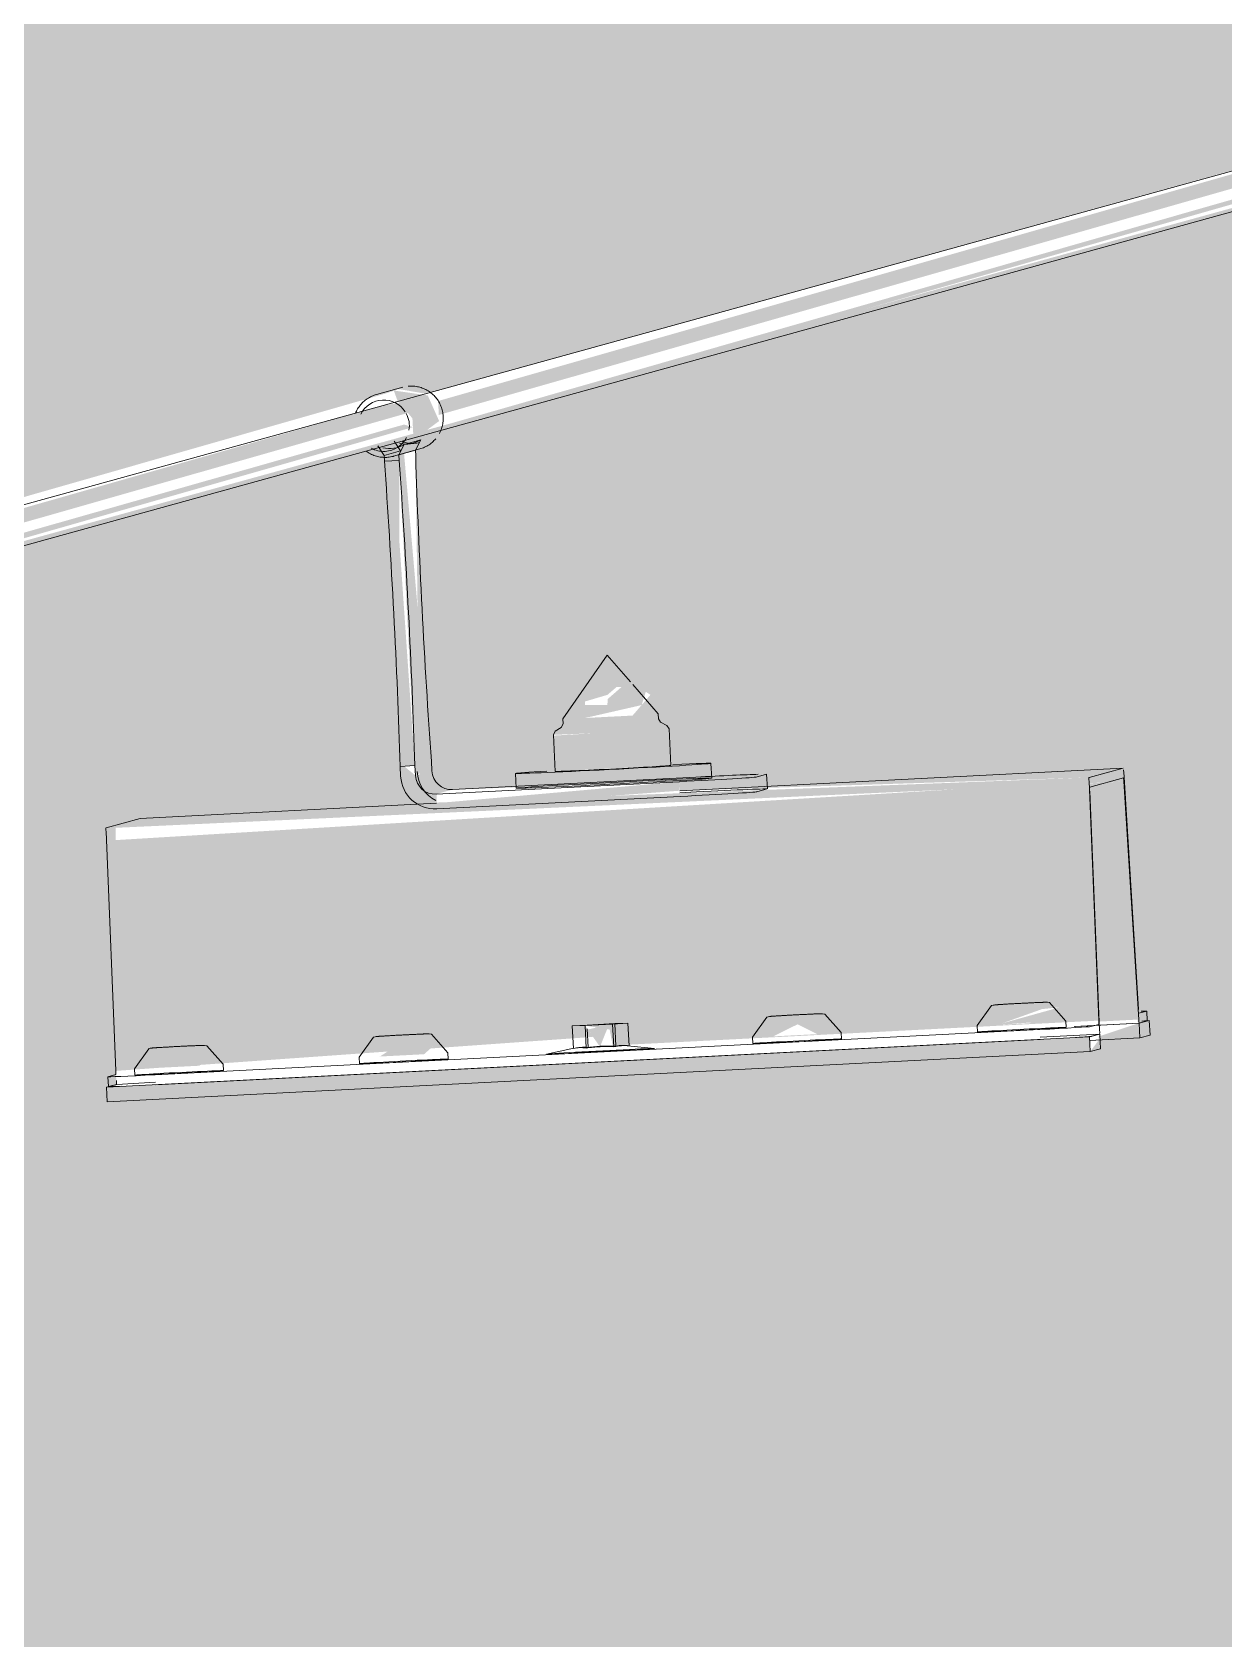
# Model space of a CAD drawing. Header units: millimetres. Extents: x -4612930 to -4329258, y -1064 to 30311.
# Drawn here: x -4405254.3 to -4405012.3, y 10463.1 to 10789.3 of the extents above; entities that cross this region are included whole.
import ezdxf

# ---------------------------------------------------------------- set-up
doc = ezdxf.new("R2010")
doc.units = ezdxf.units.MM
doc.layers.add('A-ROOF-PATT', color=132, linetype='Continuous', lineweight=5)
doc.layers.add('Q-SPCQ', color=91, linetype='Continuous', lineweight=5)

# ---------------------------------------------------------------- blocks, each defined once
blk = doc.blocks.new('Static Line_Sayfa_Metal Deck_Pan Mount - Up to 15 _ pitch - Max 2 Users-1848369-NORTH EAST')
at = {"layer": 'Q-SPCQ'}
h = blk.add_hatch(color=256, dxfattribs=at)
h.paths.add_polyline_path([(4293296.44, 10511.05), (4293532.94, 10578.53), (4293530.8, 10580.38), (4293527.11, 10579.82), (4293296.3, 10513.65), (4293296.4, 10511.83)])
h.paths.add_polyline_path([(4293538.36, 10577.89), (4293774.87, 10645.37), (4293772.73, 10647.21), (4293769.04, 10646.66), (4293538.22, 10580.77), (4293538.31, 10578.85)])
h.paths.add_polyline_path([(4293780.29, 10644.72), (4294016.79, 10712.21), (4294014.66, 10714.05), (4294010.97, 10713.5), (4293780.14, 10647.61), (4293780.25, 10645.59)])
h.paths.add_polyline_path([(4294022.22, 10711.56), (4294258.72, 10779.04), (4294256.58, 10780.89), (4294252.9, 10780.33), (4294022.07, 10714.38), (4294022.18, 10712.33)])
h.paths.add_polyline_path([(4294264.15, 10778.4), (4294500.65, 10845.88), (4294498.26, 10847.85), (4294494.83, 10847.17), (4294264.01, 10781.13), (4294264.11, 10779.07)])
h.paths.add_polyline_path([(4294506.08, 10845.23), (4294742.58, 10912.72), (4294740.23, 10914.67), (4294736.76, 10914.01), (4294505.94, 10847.88), (4294506.05, 10845.81)])
h.paths.add_polyline_path([(4294748, 10912.07), (4294984.51, 10979.55), (4294982.2, 10981.48), (4294978.68, 10980.84), (4294747.86, 10914.96), (4294747.98, 10912.55)])
h.paths.add_polyline_path([(4294989.93, 10978.91), (4295226.42, 11046.66), (4295224.17, 11048.3), (4295220.61, 11047.68), (4294989.78, 10981.79), (4294989.91, 10979.29)])
h.paths.add_polyline_path([(4295231.86, 11045.74), (4295468.35, 11113.4), (4295466.14, 11115.11), (4295462.54, 11114.52), (4295231.71, 11048.63), (4295231.85, 11046.03)])
h.paths.add_polyline_path([(4295473.79, 11112.58), (4295710.29, 11180.15), (4295708.11, 11181.93), (4295704.47, 11181.35), (4295473.64, 11115.47), (4295473.78, 11112.77)])
h.paths.add_polyline_path([(4295715.72, 11179.42), (4295952.21, 11247.06), (4295949.93, 11248.82), (4295946.4, 11248.19), (4295715.57, 11182.3), (4295715.71, 11179.51)])
h = blk.add_hatch(color=256, dxfattribs=at)
h.paths.add_polyline_path([(4293296.6, 10507.85), (4293533.1, 10575.41), (4293531.32, 10575.94), (4293296.53, 10509.17), (4293296.59, 10508.03)])
h.paths.add_polyline_path([(4293538.53, 10574.68), (4293775.03, 10642.25), (4293774.24, 10643.05), (4293538.46, 10576.01), (4293538.53, 10574.7)])
h.paths.add_polyline_path([(4293780.46, 10641.52), (4294016.96, 10709.09), (4294015.16, 10709.61), (4293780.39, 10642.84), (4293780.46, 10641.56)])
h.paths.add_polyline_path([(4294022.39, 10708.36), (4294258.88, 10775.92), (4294258.68, 10776.89), (4294022.34, 10709.18), (4294022.38, 10708.41)])
h.paths.add_polyline_path([(4294264.31, 10775.2), (4294500.81, 10842.76), (4294500.61, 10843.72), (4294264.27, 10776.08), (4294264.31, 10775.26)])
h.paths.add_polyline_path([(4294506.24, 10842.03), (4294742.74, 10909.6), (4294741.95, 10910.4), (4294506.19, 10842.98), (4294506.24, 10842.12)])
h.paths.add_polyline_path([(4294748.17, 10908.87), (4294984.67, 10976.44), (4294983.88, 10977.23), (4294748.12, 10909.88), (4294748.16, 10908.97)])
h.paths.add_polyline_path([(4294990.1, 10975.71), (4295226.6, 11043.27), (4295225.81, 11044.07), (4294990.04, 10976.78), (4294990.09, 10975.82)])
h.paths.add_polyline_path([(4295232.03, 11042.54), (4295468.51, 11110.29), (4295467.73, 11110.91), (4295231.97, 11043.68), (4295232.02, 11042.68)])
h.paths.add_polyline_path([(4295473.95, 11109.38), (4295710.45, 11177.04), (4295708.67, 11177.47), (4295473.89, 11110.58), (4295473.95, 11109.53)])
h.paths.add_polyline_path([(4295715.88, 11176.22), (4295952.38, 11243.78), (4295950.26, 11244.22), (4295715.82, 11177.48), (4295715.87, 11176.39)])
for points in [[(4294017.09, 10706.48), (4294022.28, 10710.32), (4294019.97, 10715.52), (4294013.08, 10716.52), (4294013.82, 10714.48), (4294016.86, 10710.87), (4294017.08, 10706.73)], [(4294017.46, 10638.39), (4294020.78, 10639.89), (4294015.16, 10703.76), (4294014.11, 10703.47), (4294017.45, 10638.64)], [(4294014.37, 10640.23), (4294017.36, 10640.39), (4294013.08, 10702.24), (4294011.18, 10702.15), (4294014.11, 10647.39)], [(4294045.88, 10639.22), (4294069.33, 10640.42), (4294068.95, 10647.83), (4294045.51, 10646.47), (4294045.88, 10639.3)], [(4294021.82, 10631.6), (4294071.15, 10635.29), (4294071.05, 10637.12), (4294021.76, 10632.76)], [(4294156.2, 10588.43), (4294164.31, 10588.85), (4294161.17, 10637.13), (4294154.24, 10636.78), (4294156.19, 10588.63)], [(4294135.71, 10587.76), (4294144.92, 10588.43), (4294148.19, 10591.31), (4294135.88, 10587.87)], [(4294054.94, 10583.32), (4294056.78, 10587.87), (4294052.48, 10586.81), (4294054.91, 10583.35)], [(4294090.07, 10585.42), (4294094.84, 10587.97), (4294092.25, 10586.81)], [(4294156.2, 10584.68), (4294164.51, 10585.11), (4294164.31, 10588.1), (4294156.2, 10585.42)], [(4293954.89, 10572.12), (4294154.45, 10582.33), (4294154.29, 10585.32), (4293954.74, 10575.11)], [(4293964.61, 10579.01), (4293973.59, 10579.47), (4293977.09, 10582.56), (4293968.95, 10581.77)], [(4294010.24, 10581.34), (4294019.22, 10581.8), (4294022.72, 10584.89), (4294014.59, 10584.1)]]:
    blk.add_hatch(color=256, dxfattribs=at).paths.add_polyline_path(points)
h = blk.add_hatch(color=256, dxfattribs=at)
h.paths.add_polyline_path([(4294056.44, 10655.36), (4294053.93, 10658.01), (4294048.53, 10653.89)])
h.paths.add_polyline_path([(4294051.87, 10650.04), (4294063.4, 10652.67), (4294064.23, 10655.36), (4294060.76, 10657.6), (4294056.5, 10653.89), (4294056.44, 10652.69), (4294049.59, 10652.67)])
h = blk.add_hatch(color=256, dxfattribs=at)
h.paths.add_polyline_path([(4293956.64, 10578.42), (4294053.52, 10585.32), (4294051.9, 10587.62), (4294056.9, 10586.81), (4294057.51, 10583.58), (4294156.19, 10588.63), (4294154.22, 10637.21), (4293954.74, 10625.15), (4293956.63, 10578.47)])
h.paths.add_polyline_path([(4293964.61, 10579.01), (4293973.59, 10582.22), (4293976.19, 10581.77), (4293973.59, 10579.47), (4293968.95, 10579.23)])
h.paths.add_polyline_path([(4294010.24, 10581.34), (4294015.16, 10584.16), (4294021.83, 10584.1), (4294019.22, 10581.8), (4294014.59, 10581.56)])
h.paths.add_polyline_path([(4294090.07, 10585.42), (4294095.04, 10587.87), (4294099.05, 10585.88)])
h.paths.add_polyline_path([(4294135.71, 10587.76), (4294144.69, 10590.97), (4294148.19, 10591.31), (4294142.13, 10588.09), (4294137.9, 10587.87)])
for p, q in [((4295948.37, 11248.74), (4293287.07, 10513.51)), ((4293289.2, 10505.8), (4295950.5, 11241.03)), ((4294014.89, 10717.18), (4294009.57, 10715.71)), ((4294016.29, 10717.4), (4294016.03, 10717.39)), ((4294015.19, 10705.59), (4294018.54, 10706.51)), ((4294018.54, 10706.51), (4294017.46, 10704.4)), ((4294009.82, 10705.31), (4294011.12, 10703.32)), ((4294011.12, 10703.32), (4294014.47, 10704.24)), ((4294011.12, 10703.32), (4294011.18, 10702.15)), ((4294013.04, 10703.18), (4294018.35, 10704.65)), ((4294014.47, 10704.24), (4294013.18, 10706.24)), ((4294014.11, 10703.47), (4294015.19, 10705.59)), ((4294014.11, 10703.47), (4294017.46, 10704.4)), ((4294014.17, 10702.3), (4294014.11, 10703.47)), ((4294017.46, 10704.4), (4294017.52, 10703.23)), ((4294011.18, 10702.15), (4294014.17, 10702.3)), ((4294047.38, 10649.89), (4294056.42, 10662.79)), ((4294061.12, 10657.38), (4294056.42, 10662.79)), ((4294066.75, 10650.89), (4294061.6, 10656.82)), ((4294047.05, 10648.13), (4294045.87, 10647.36)), ((4294047.43, 10648.86), (4294047.05, 10648.13)), ((4294047.38, 10649.89), (4294047.43, 10648.86)), ((4294066.8, 10649.86), (4294066.75, 10650.89)), ((4294066.8, 10649.86), (4294067.25, 10649.17)), ((4294068.51, 10648.53), (4294067.25, 10649.17)), ((4294068.96, 10647.83), (4294068.51, 10648.53)), ((4294069.34, 10640.42), (4294068.96, 10647.83)), ((4294045.49, 10646.62), (4294045.87, 10647.36)), ((4294045.49, 10646.62), (4294045.87, 10639.21)), ((4294020.72, 10641.31), (4294020.82, 10639.32)), ((4294017.36, 10640.39), (4294014.37, 10640.23)), ((4294014.37, 10640.23), (4294014.47, 10638.24)), ((4294017.46, 10638.39), (4294017.36, 10640.39)), ((4294025.02, 10635.52), (4294074.41, 10638.05)), ((4294037.76, 10638.8), (4294037.91, 10635.8)), ((4294161.17, 10639.89), (4294071.15, 10635.29)), ((4294077.61, 10637.85), (4294077.46, 10640.84)), ((4294086.65, 10638.06), (4294088.74, 10638.64)), ((4294088.91, 10635.65), (4294088.76, 10638.65)), ((4294161.17, 10639.89), (4294154.22, 10637.97)), ((4294164.27, 10590.86), (4294161.25, 10639.15)), ((4294071.05, 10637.12), (4294021.66, 10634.6)), ((4294074.56, 10635.06), (4294071.17, 10634.88)), ((4294086.8, 10635.07), (4294088.9, 10635.65)), ((4294154.22, 10637.21), (4294156.19, 10588.63)), ((4294154.39, 10635.99), (4294161.21, 10637.88)), ((4294156.36, 10586.65), (4294154.39, 10635.23)), ((4294161.29, 10637.14), (4294164.31, 10588.85)), ((4294021.76, 10632.76), (4293961.61, 10629.68)), ((4294021.82, 10631.6), (4294071.21, 10634.13)), ((4293954.66, 10627.76), (4293961.61, 10629.68)), ((4293956.63, 10578.42), (4293954.66, 10627)), ((4294165.93, 10590.56), (4294164.35, 10590.13)), ((4294166.04, 10588.57), (4294165.94, 10590.57)), ((4293964.61, 10577.62), (4294144.21, 10586.81)), ((4294052.31, 10587.73), (4294049.32, 10587.54)), ((4294049.32, 10587.54), (4294051.9, 10587.62)), ((4294049.56, 10582.99), (4294049.32, 10587.54)), ((4294051.9, 10587.62), (4294057.51, 10587.91)), ((4294051.9, 10587.62), (4294052.14, 10583.06)), ((4294057.92, 10588.02), (4294052.31, 10587.73)), ((4294052.35, 10586.99), (4294052.54, 10583.18)), ((4294057.51, 10587.91), (4294060.62, 10588.11)), ((4294057.51, 10587.91), (4294057.75, 10583.33)), ((4294060.62, 10588.11), (4294057.92, 10588.02)), ((4294057.92, 10588.02), (4294058.15, 10583.44)), ((4294060.62, 10588.11), (4294060.85, 10583.5)), ((4294103.94, 10584.89), (4294103.87, 10586.21)), ((4294131.53, 10587.62), (4294131.6, 10586.3)), ((4294156.39, 10585.9), (4294144.29, 10585.28)), ((4294149.58, 10587.23), (4294149.51, 10588.54)), ((4294164.36, 10588.1), (4294151.2, 10587.43)), ((4294151.4, 10587.45), (4294164.39, 10588.11)), ((4294156.39, 10585.9), (4294154.29, 10585.32)), ((4294156.19, 10587.87), (4294154.61, 10587.44)), ((4294154.71, 10585.44), (4294156.36, 10585.89)), ((4294156.54, 10582.91), (4294156.39, 10585.9)), ((4294166.45, 10588.68), (4294164.36, 10588.1)), ((4294164.36, 10588.1), (4294164.51, 10585.11)), ((4294164.39, 10588.11), (4294166.03, 10588.57)), ((4294166.61, 10585.69), (4294166.45, 10588.68)), ((4293954.74, 10575.11), (4294154.29, 10585.32)), ((4293964.71, 10575.62), (4294144.32, 10584.81)), ((4294049.61, 10583), (4294044.07, 10581.83)), ((4294052.18, 10582.2), (4294057.79, 10582.48)), ((4294058.2, 10582.6), (4294052.59, 10582.31)), ((4294057.79, 10582.48), (4294060.89, 10582.69)), ((4294060.89, 10582.69), (4294058.2, 10582.6)), ((4294066.01, 10582.96), (4294060.55, 10583.54)), ((4294085.9, 10585.28), (4294085.96, 10583.97)), ((4294154.29, 10585.32), (4294154.45, 10582.33)), ((4294154.33, 10584.59), (4294164.51, 10585.11)), ((4294154.45, 10582.33), (4294156.54, 10582.91)), ((4294164.51, 10585.11), (4294166.61, 10585.69)), ((4293954.89, 10572.12), (4294154.45, 10582.33)), ((4293978.48, 10578.48), (4293978.41, 10579.79)), ((4294006.07, 10581.2), (4294006.14, 10579.88)), ((4294024.12, 10580.81), (4294024.05, 10582.12)), ((4294052.59, 10582.31), (4294049.6, 10582.11)), ((4294049.6, 10582.11), (4294052.18, 10582.2)), ((4293955.04, 10577.22), (4293955.15, 10575.23)), ((4293955.05, 10577.23), (4293956.63, 10577.66)), ((4293964.69, 10576.1), (4293956.83, 10575.69)), ((4293960.43, 10578.86), (4293960.5, 10577.55)), ((4293954.74, 10575.11), (4293956.83, 10575.69)), ((4293954.89, 10572.12), (4293954.74, 10575.11)), ((4293956.8, 10575.68), (4293955.15, 10575.23))]:
    blk.add_line(p, q, dxfattribs=at)
at = {"layer": 'Q-SPCQ', "flags": 128}
for points in [[(4294022.33, 10707.79), (4294022.45, 10708.02), (4294022.56, 10708.26), (4294022.66, 10708.5), (4294022.75, 10708.74), (4294022.83, 10708.99), (4294022.91, 10709.24), (4294022.97, 10709.49), (4294023.02, 10709.74), (4294023.06, 10710), (4294023.09, 10710.26), (4294023.11, 10710.52), (4294023.12, 10710.78), (4294023.12, 10711.04), (4294023.11, 10711.3), (4294023.09, 10711.56), (4294023.06, 10711.81), (4294023.02, 10712.07), (4294022.97, 10712.32), (4294022.91, 10712.58), (4294022.84, 10712.83), (4294022.76, 10713.07), (4294022.66, 10713.32), (4294022.56, 10713.55), (4294022.45, 10713.79), (4294022.33, 10714.02), (4294022.21, 10714.25), (4294022.07, 10714.47), (4294021.92, 10714.68), (4294021.77, 10714.89), (4294021.6, 10715.09), (4294021.43, 10715.29), (4294021.25, 10715.48), (4294021.07, 10715.66), (4294020.88, 10715.83), (4294020.68, 10716), (4294020.47, 10716.15), (4294020.26, 10716.3), (4294020.04, 10716.44), (4294019.81, 10716.58), (4294019.58, 10716.7), (4294019.35, 10716.81), (4294019.11, 10716.92), (4294018.87, 10717.01), (4294018.62, 10717.1), (4294018.37, 10717.17), (4294018.12, 10717.24), (4294017.87, 10717.29), (4294017.61, 10717.34), (4294017.35, 10717.37), (4294017.09, 10717.4), (4294016.83, 10717.41), (4294016.57, 10717.41), (4294016.31, 10717.4), (4294016.29, 10717.4)], [(4294009.57, 10715.71), (4294009.32, 10715.63), (4294009.08, 10715.55), (4294008.84, 10715.46), (4294008.6, 10715.35), (4294008.36, 10715.24), (4294008.13, 10715.12), (4294007.91, 10714.98), (4294007.69, 10714.84), (4294007.47, 10714.69), (4294007.27, 10714.54), (4294007.07, 10714.37), (4294006.87, 10714.2), (4294006.69, 10714.02), (4294006.51, 10713.83), (4294006.33, 10713.63), (4294006.17, 10713.43), (4294006.02, 10713.22), (4294005.87, 10713.01), (4294005.73, 10712.79), (4294005.6, 10712.56), (4294005.48, 10712.33), (4294005.37, 10712.1), (4294005.27, 10711.86)], [(4294018.35, 10704.65), (4294018.6, 10704.72), (4294018.85, 10704.81), (4294019.09, 10704.9), (4294019.33, 10705), (4294019.57, 10705.12), (4294019.8, 10705.24), (4294020.02, 10705.37), (4294020.24, 10705.51), (4294020.45, 10705.66), (4294020.66, 10705.82), (4294020.86, 10705.98), (4294021.05, 10706.16), (4294021.24, 10706.34), (4294021.42, 10706.53), (4294021.59, 10706.72)], [(4294007.46, 10704.2), (4294007.67, 10704.05), (4294007.89, 10703.91), (4294008.11, 10703.78), (4294008.34, 10703.66), (4294008.58, 10703.54), (4294008.82, 10703.44), (4294009.06, 10703.34), (4294009.3, 10703.26), (4294009.55, 10703.18), (4294009.8, 10703.12), (4294010.06, 10703.06), (4294010.32, 10703.02), (4294010.57, 10702.98), (4294010.83, 10702.96), (4294011.09, 10702.95), (4294011.35, 10702.94), (4294011.61, 10702.95), (4294011.64, 10702.95)], [(4294011.64, 10702.95), (4294011.9, 10702.97), (4294012.15, 10703), (4294012.41, 10703.04), (4294012.67, 10703.09), (4294012.92, 10703.15), (4294013.04, 10703.18)], [(4294149.51, 10588.54), (4294146.22, 10592.28), (4294145.75, 10592.34), (4294145.58, 10592.35), (4294145.47, 10592.35), (4294145.39, 10592.35), (4294145.31, 10592.35), (4294145.24, 10592.35), (4294145.16, 10592.34), (4294145.08, 10592.34), (4294145, 10592.34), (4294144.91, 10592.34), (4294144.81, 10592.33), (4294144.71, 10592.33), (4294144.6, 10592.33), (4294144.49, 10592.32), (4294144.37, 10592.32), (4294144.24, 10592.31), (4294144.11, 10592.31), (4294143.97, 10592.3), (4294143.83, 10592.3), (4294143.68, 10592.29), (4294143.52, 10592.28), (4294143.36, 10592.28), (4294143.2, 10592.27), (4294143.03, 10592.26), (4294142.86, 10592.25), (4294142.68, 10592.24), (4294142.5, 10592.24), (4294142.32, 10592.23), (4294142.14, 10592.22), (4294141.95, 10592.21), (4294141.76, 10592.2), (4294141.56, 10592.19), (4294141.37, 10592.18), (4294141.17, 10592.17), (4294140.97, 10592.16), (4294140.77, 10592.15), (4294140.57, 10592.14), (4294140.37, 10592.13), (4294140.17, 10592.12), (4294139.97, 10592.11), (4294139.77, 10592.1), (4294139.57, 10592.09), (4294139.37, 10592.08), (4294139.17, 10592.07), (4294138.98, 10592.06), (4294138.79, 10592.05), (4294138.59, 10592.04), (4294138.41, 10592.03), (4294138.22, 10592.02), (4294138.04, 10592.01), (4294137.86, 10592), (4294137.69, 10591.99), (4294137.52, 10591.98), (4294137.35, 10591.97), (4294137.19, 10591.96), (4294137.04, 10591.95), (4294136.88, 10591.94), (4294136.74, 10591.93), (4294136.6, 10591.92), (4294136.46, 10591.91), (4294136.33, 10591.9), (4294136.21, 10591.9), (4294136.09, 10591.89), (4294135.98, 10591.88), (4294135.87, 10591.87), (4294135.78, 10591.87), (4294135.68, 10591.86), (4294135.59, 10591.85), (4294135.51, 10591.85), (4294135.43, 10591.84), (4294135.36, 10591.84), (4294135.28, 10591.83), (4294135.21, 10591.82), (4294135.12, 10591.81), (4294134.99, 10591.79), (4294134.74, 10591.75), (4294134.47, 10591.69)], [(4294085.9, 10585.28), (4294088.78, 10589.34), (4294088.84, 10589.35)], [(4294103.87, 10586.21), (4294100.58, 10589.95), (4294100.12, 10590), (4294099.94, 10590.01), (4294099.83, 10590.01), (4294099.75, 10590.01), (4294099.67, 10590.01), (4294099.6, 10590.01), (4294099.52, 10590.01), (4294099.44, 10590.01), (4294099.36, 10590.01), (4294099.27, 10590), (4294099.17, 10590), (4294099.07, 10590), (4294098.96, 10589.99), (4294098.85, 10589.99), (4294098.73, 10589.98), (4294098.6, 10589.98), (4294098.47, 10589.97), (4294098.33, 10589.97), (4294098.19, 10589.96), (4294098.04, 10589.95), (4294097.88, 10589.95), (4294097.73, 10589.94), (4294097.56, 10589.93), (4294097.39, 10589.93), (4294097.22, 10589.92), (4294097.05, 10589.91), (4294096.87, 10589.9), (4294096.68, 10589.89), (4294096.5, 10589.88), (4294096.31, 10589.88), (4294096.12, 10589.87), (4294095.92, 10589.86), (4294095.73, 10589.85), (4294095.53, 10589.84), (4294095.33, 10589.83), (4294095.13, 10589.82), (4294094.93, 10589.81), (4294094.73, 10589.8), (4294094.53, 10589.79), (4294094.33, 10589.78), (4294094.13, 10589.77), (4294093.93, 10589.75), (4294093.73, 10589.74), (4294093.53, 10589.73), (4294093.34, 10589.72), (4294093.15, 10589.71), (4294092.96, 10589.7), (4294092.77, 10589.69), (4294092.58, 10589.68), (4294092.4, 10589.67), (4294092.22, 10589.66), (4294092.05, 10589.65), (4294091.88, 10589.64), (4294091.71, 10589.63), (4294091.55, 10589.62), (4294091.4, 10589.61), (4294091.25, 10589.6), (4294091.1, 10589.6), (4294090.96, 10589.59), (4294090.82, 10589.58), (4294090.69, 10589.57), (4294090.57, 10589.56), (4294090.45, 10589.55), (4294090.34, 10589.55), (4294090.24, 10589.54), (4294090.14, 10589.53), (4294090.04, 10589.53), (4294089.96, 10589.52), (4294089.87, 10589.51), (4294089.8, 10589.51), (4294089.72, 10589.5), (4294089.65, 10589.49), (4294089.57, 10589.49), (4294089.48, 10589.48), (4294089.35, 10589.46), (4294089.1, 10589.42), (4294088.84, 10589.35)], [(4294131.53, 10587.62), (4294134.42, 10591.67), (4294134.47, 10591.69)], [(4294024.05, 10582.12), (4294020.76, 10585.86), (4294020.29, 10585.92), (4294020.12, 10585.93), (4294020.01, 10585.93), (4294019.93, 10585.93), (4294019.85, 10585.93), (4294019.78, 10585.93), (4294019.7, 10585.93), (4294019.62, 10585.92), (4294019.54, 10585.92), (4294019.44, 10585.92), (4294019.35, 10585.92), (4294019.25, 10585.91), (4294019.14, 10585.91), (4294019.02, 10585.9), (4294018.9, 10585.9), (4294018.78, 10585.9), (4294018.64, 10585.89), (4294018.51, 10585.88), (4294018.36, 10585.88), (4294018.21, 10585.87), (4294018.06, 10585.87), (4294017.9, 10585.86), (4294017.74, 10585.85), (4294017.57, 10585.84), (4294017.4, 10585.84), (4294017.22, 10585.83), (4294017.04, 10585.82), (4294016.86, 10585.81), (4294016.67, 10585.8), (4294016.48, 10585.79), (4294016.29, 10585.78), (4294016.1, 10585.77), (4294015.9, 10585.76), (4294015.71, 10585.75), (4294015.51, 10585.74), (4294015.31, 10585.73), (4294015.11, 10585.72), (4294014.91, 10585.71), (4294014.71, 10585.7), (4294014.5, 10585.69), (4294014.3, 10585.68), (4294014.11, 10585.67), (4294013.91, 10585.66), (4294013.71, 10585.65), (4294013.52, 10585.64), (4294013.32, 10585.63), (4294013.13, 10585.62), (4294012.95, 10585.61), (4294012.76, 10585.6), (4294012.58, 10585.59), (4294012.4, 10585.58), (4294012.23, 10585.57), (4294012.06, 10585.56), (4294011.89, 10585.55), (4294011.73, 10585.54), (4294011.57, 10585.53), (4294011.42, 10585.52), (4294011.28, 10585.51), (4294011.14, 10585.5), (4294011, 10585.5), (4294010.87, 10585.49), (4294010.75, 10585.48), (4294010.63, 10585.47), (4294010.52, 10585.46), (4294010.41, 10585.46), (4294010.31, 10585.45), (4294010.22, 10585.44), (4294010.13, 10585.44), (4294010.05, 10585.43), (4294009.97, 10585.42), (4294009.9, 10585.42), (4294009.82, 10585.41), (4294009.75, 10585.4), (4294009.65, 10585.39), (4294009.53, 10585.38), (4294009.28, 10585.33), (4294009.01, 10585.27)], [(4293960.43, 10578.86), (4293963.32, 10582.92), (4293963.37, 10582.94)], [(4293978.41, 10579.79), (4293975.12, 10583.53), (4293974.65, 10583.59), (4293974.48, 10583.59), (4293974.37, 10583.6), (4293974.29, 10583.6), (4293974.21, 10583.6), (4293974.14, 10583.59), (4293974.06, 10583.59), (4293973.98, 10583.59), (4293973.9, 10583.59), (4293973.81, 10583.59), (4293973.71, 10583.58), (4293973.61, 10583.58), (4293973.5, 10583.57), (4293973.39, 10583.57), (4293973.26, 10583.57), (4293973.14, 10583.56), (4293973.01, 10583.56), (4293972.87, 10583.55), (4293972.72, 10583.54), (4293972.58, 10583.54), (4293972.42, 10583.53), (4293972.26, 10583.52), (4293972.1, 10583.52), (4293971.93, 10583.51), (4293971.76, 10583.5), (4293971.58, 10583.49), (4293971.4, 10583.48), (4293971.22, 10583.48), (4293971.04, 10583.47), (4293970.85, 10583.46), (4293970.65, 10583.45), (4293970.46, 10583.44), (4293970.27, 10583.43), (4293970.07, 10583.42), (4293969.87, 10583.41), (4293969.67, 10583.4), (4293969.47, 10583.39), (4293969.27, 10583.38), (4293969.07, 10583.37), (4293968.87, 10583.36), (4293968.67, 10583.35), (4293968.47, 10583.34), (4293968.27, 10583.33), (4293968.07, 10583.32), (4293967.88, 10583.31), (4293967.68, 10583.3), (4293967.49, 10583.28), (4293967.31, 10583.27), (4293967.12, 10583.26), (4293966.94, 10583.25), (4293966.76, 10583.24), (4293966.59, 10583.23), (4293966.42, 10583.22), (4293966.25, 10583.21), (4293966.09, 10583.2), (4293965.94, 10583.2), (4293965.78, 10583.19), (4293965.64, 10583.18), (4293965.5, 10583.17), (4293965.36, 10583.16), (4293965.23, 10583.15), (4293965.11, 10583.14), (4293964.99, 10583.14), (4293964.88, 10583.13), (4293964.77, 10583.12), (4293964.68, 10583.12), (4293964.58, 10583.11), (4293964.49, 10583.1), (4293964.41, 10583.1), (4293964.33, 10583.09), (4293964.26, 10583.08), (4293964.18, 10583.08), (4293964.11, 10583.07), (4293964.02, 10583.06), (4293963.89, 10583.04), (4293963.64, 10583), (4293963.37, 10582.94)], [(4294006.07, 10581.2), (4294008.96, 10585.26), (4294009.01, 10585.27)]]:
    blk.add_lwpolyline(points, dxfattribs=at)
at = {"layer": 'Q-SPCQ'}
for centre, major_axis, ratio, start_param, end_param in [((4294011.03, 10709.37), (-1.39, 5.03), 0.999054, 6.064948, 7.112145), ((4294011.03, 10709.37), (-1.39, 5.03), 0.999054, 5.01775, 6.064948), ((4294011.03, 10709.37), (-1.39, 5.03), 0.999054, 4.267827, 4.942423), ((4294011.03, 10709.37), (-1.39, 5.03), 0.999054, 2.923355, 3.970553), ((4294015.62, 10710.98), (-1.42, 5.14), 0.999054, 2.606455, 3.451522), ((4294011.03, 10709.37), (-1.39, 5.03), 0.999054, 2.358349, 2.923355), ((4294012.27, 10710.05), (-1.42, 5.14), 0.999054, 2.606455, 3.451522), ((4294016.9, 10710.99), (-1.39, 5.03), 0.999054, 2.469909, 2.923355), ((4294016.9, 10710.99), (-1.39, 5.03), 0.999054, 2.923355, 3.141593), ((4294021.75, 10673), (-3.58, 69.91), 0.042464, 1.121439, 2.039005), ((4294010.14, 10670.46), (-3.58, 69.91), 0.042464, 4.263032, 5.180598), ((4294013.13, 10670.62), (-3.58, 69.91), 0.042464, 4.263032, 5.180598), ((4294021.46, 10638.59), (-1.86, 6.75), 0.999054, 1.352559, 2.923355), ((4294021.46, 10638.59), (-1.07, 3.86), 0.999054, 1.352559, 2.923355), ((4294024.81, 10639.52), (-1.86, 6.75), 0.999054, 1.352559, 2.399756), ((4294024.81, 10639.52), (-1.07, 3.86), 0.999054, 1.352559, 2.923355), ((4294057.61, 10639.82), (19.85, 1.02), 0.009417, 3.099114, 6.240706), ((4294057.61, 10639.82), (19.85, 1.02), 0.009417, 2.313715, 3.099114), ((4294057.76, 10636.82), (19.85, 1.02), 0.009417, 6.240706, 9.382299), ((4294057.61, 10639.82), (11.73, 0.6), 0.009417, 3.099114, 6.240706), ((4294057.61, 10639.82), (19.85, 1.02), 0.009417, 6.240706, 7.195383), ((4294071.68, 10637.3), (14.98, 0.77), 0.009417, 4.66991, 6.240706), ((4294073.78, 10637.88), (14.98, 0.77), 0.009417, 0.48112, 1.528317), ((4294154.27, 10636.97), (-0.051, 0.999), 0.042464, 0.009426, 1.328063), ((4294161.22, 10638.89), (-0.051, 0.999), 0.042464, 4.973974, 5.41352), ((4294057.76, 10636.82), (19.85, 1.02), 0.009417, 3.099114, 6.240706), ((4294071.84, 10634.3), (14.98, 0.77), 0.009417, 4.66991, 6.240706), ((4294073.93, 10634.88), (14.98, 0.77), 0.009417, 6.240706, 7.811503), ((4294154.44, 10634.99), (-0.051, 0.999), 0.042464, 0.009426, 0.229199), ((4294161.26, 10636.88), (-0.051, 0.999), 0.042464, 4.973974, 6.283185), ((4293954.71, 10626.76), (-0.051, 0.999), 0.042464, 0.229199, 1.328063), ((4294164.3, 10591.12), (-0.051, 0.999), 0.042464, 2.931246, 3.141593), ((4294155.95, 10590.05), (9.99, 0.51), 0.009417, 6.240706, 6.764305), ((4294140.59, 10586.77), (8.99, 0.46), 0.009417, 3.099114, 6.240706), ((4294140.59, 10586.77), (8.99, 0.46), 0.009417, 6.240706, 9.382299), ((4294144.63, 10586.92), (9.99, 0.51), 0.009417, 4.66991, 6.240706), ((4294156.14, 10588.87), (-0.051, 0.999), 0.042464, 3.370791, 4.469655), ((4294156.31, 10586.89), (-0.051, 0.999), 0.042464, 3.151019, 4.469655), ((4294164.34, 10589.11), (-0.051, 0.999), 0.042464, 1.832382, 2.931246), ((4294156.06, 10588.05), (9.99, 0.51), 0.009417, 6.240706, 6.764305), ((4294055.04, 10582.39), (10.99, 0.57), 0.009417, 3.099114, 6.240706), ((4294055.04, 10582.39), (10.99, 0.57), 0.009417, 6.240706, 9.382299), ((4294094.95, 10584.43), (8.99, 0.46), 0.009417, 3.099114, 6.240706), ((4294094.95, 10584.43), (8.99, 0.46), 0.009417, 6.240706, 9.382299), ((4294144.74, 10584.93), (9.99, 0.51), 0.009417, 5.455308, 6.240706), ((4294015.13, 10580.35), (8.99, 0.46), 0.009417, 3.099114, 6.240706), ((4294015.13, 10580.35), (8.99, 0.46), 0.009417, 6.240706, 9.382299), ((4293965.03, 10577.74), (9.99, 0.51), 0.009417, 3.099114, 4.66991), ((4293956.58, 10578.66), (-0.051, 0.999), 0.042464, 3.370791, 4.469655), ((4293956.75, 10576.68), (-0.051, 0.999), 0.042464, 3.151019, 4.469655), ((4293969.49, 10578.01), (8.99, 0.46), 0.009417, 3.099114, 6.240706), ((4293969.49, 10578.01), (8.99, 0.46), 0.009417, 6.240706, 9.382299), ((4293965.13, 10575.74), (9.99, 0.51), 0.009417, 3.099114, 3.884512)]:
    blk.add_ellipse(centre, major_axis=major_axis, ratio=ratio, start_param=start_param, end_param=end_param, dxfattribs=at)
for points in [[(4294049.56, 10582.99), (4294050.05, 10583.1), (4294051.04, 10583.24), (4294052.04, 10583.23), (4294052.54, 10583.18)], [(4294052.14, 10583.06), (4294051.7, 10583.13), (4294050.84, 10583.19), (4294049.98, 10583.08), (4294049.56, 10582.99)], [(4294057.75, 10583.33), (4294056.81, 10583.36), (4294054.94, 10583.36), (4294053.07, 10583.19), (4294052.14, 10583.06)], [(4294052.54, 10583.18), (4294053.48, 10583.3), (4294055.34, 10583.47), (4294057.22, 10583.48), (4294058.15, 10583.44)], [(4294060.85, 10583.5), (4294060.33, 10583.55), (4294059.29, 10583.57), (4294058.26, 10583.43), (4294057.75, 10583.33)], [(4294058.15, 10583.44), (4294058.6, 10583.53), (4294059.5, 10583.63), (4294060.4, 10583.57), (4294060.85, 10583.5)]]:
    blk.add_open_spline(points, degree=3, dxfattribs=at)

msp = doc.modelspace()

# ---------------------------------------------------------------- hatches: boundary and pattern name
at = {"layer": 'A-ROOF-PATT'}
h = msp.add_hatch(dxfattribs=at)
h.set_pattern_fill('FP_164', color=256, style=0, pattern_type=2)
h.set_pattern_definition([(3.05, (-8687274.0906, -226018.123), (-59.9198678984, -0.0001809275), [])])
h.paths.add_polyline_path([(-4420938.25, 9462.05), (-4394296, 10866.67), (-4390148.46, 11181.06), (-4386730.62, 11362.94), (-4386730.62, 11371.18), (-4392008.36, 11099.1), (-4393113.72, 11191.54), (-4393570.2, 11217.27), (-4393684.5, 11211.19), (-4393684.5, 11207.58), (-4393786.07, 11202.19), (-4393870.97, 11203.47), (-4393870.97, 11253.77), (-4393952.64, 11239.31), (-4393960.46, 11233.29), (-4393979.62, 11227.35), (-4393998.26, 11226.59), (-4394085.29, 11228.29), (-4394098.16, 11233.94), (-4394108.03, 11241.77), (-4394116.67, 11254.33), (-4394123.04, 11267.69), (-4394283.38, 11239.31), (-4394291.2, 11233.29), (-4394310.36, 11227.35), (-4394329, 11226.59), (-4394416.03, 11228.29), (-4394428.9, 11233.94), (-4394438.77, 11241.77), (-4394446.28, 11251.59), (-4394452.29, 11271.56), (-4394451.86, 11284.9), (-4394451.25, 11289.53), (-4394446.28, 11301.59), (-4394438.36, 11311.94), (-4394428.04, 11319.89), (-4394416.03, 11324.88), (-4394403.14, 11326.59), (-4394351.53, 11328.79), (-4394164.16, 11361.95), (-4394164.16, 11503.7), (-4398948.33, 11502.07), (-4402998.58, 11286.53), (-4402993.82, 11243.19), (-4403004.32, 11242.7), (-4403006.86, 11286.09), (-4405609.42, 11149.87), (-4405639.06, 11148.69), (-4405869.21, 11136.07), (-4420828.6, 9474.23)])
h.paths.add_polyline_path([(-4406258.15, 10300.91), (-4406258.3, 10306.94), (-4406235.16, 10313.3), (-4406213.4, 10316.43), (-4406197.79, 10360.66), (-4406176.89, 10366.43), (-4406032.47, 10373.82), (-4406011.71, 10324.73), (-4405968.9, 10326.92), (-4405968.9, 10323.88), (-4405974.15, 10321.44), (-4405974.04, 10319.42), (-4405991.85, 10316.74), (-4405991.73, 10314.53), (-4406036.64, 10312.24), (-4406038.1, 10318.34), (-4406057.56, 10364.32), (-4406176.6, 10357.15), (-4406192.51, 10311.97), (-4406195.6, 10309.09), (-4406197.79, 10307.98), (-4406213.36, 10305.41), (-4406213.4, 10303.19), (-4406215.65, 10303.08)])
h.paths.add_polyline_path([(-4406141.19, 10369.96), (-4406127.5, 10374.31), (-4406127.92, 10382.53), (-4406107.01, 10383.11), (-4406106.46, 10372.59), (-4406127.92, 10370.78)])
h.paths.add_polyline_path([(-4405964.83, 10371.61), (-4405962.88, 10375.18), (-4405963.07, 10377.44), (-4405963.11, 10427.25), (-4405758.43, 10436.63), (-4405755.41, 10384.58), (-4405763.51, 10384.17), (-4405765.27, 10381.82), (-4405906.26, 10374.6)])
h.paths.add_polyline_path([(-4406144.95, 10392.78), (-4406149.93, 10392.53), (-4406148.34, 10439.9), (-4406143.35, 10440.15), (-4406143.35, 10413.73), (-4406143.95, 10405.88)])
h.paths.add_polyline_path([(-4406144.33, 10372.8), (-4406143.35, 10407.95), (-4406141.21, 10406.06), (-4406140.65, 10373.82), (-4406141.19, 10373.67)])
h.paths.add_polyline_path([(-4406128.33, 10384.68), (-4406123.03, 10390.47), (-4406113.38, 10392.1), (-4406109.09, 10390.85), (-4406109.09, 10386.22), (-4406125.54, 10384.81)])
h.paths.add_polyline_path([(-4405965.05, 10427.25), (-4405957.99, 10429.18), (-4405897.9, 10434.13), (-4405894.7, 10435.01), (-4405848.66, 10436.61), (-4405848.51, 10434.78), (-4405958.11, 10427.61)])
h.paths.add_polyline_path([(-4405902.25, 10437.88), (-4405903.65, 10439.81), (-4405905.35, 10439.72), (-4405905.55, 10501.79), (-4405903.62, 10503.51), (-4405902.25, 10503.89), (-4405901.33, 10438.13)])
h.paths.add_polyline_path([(-4405523.58, 10504.3), (-4405656.03, 10499.09), (-4405655.97, 10500.97), (-4405652.77, 10501.85), (-4405606.74, 10503.45), (-4405606.58, 10501.61), (-4405523.57, 10504.3)])
h.paths.add_polyline_path([(-4405722.9, 10438.44), (-4405720.96, 10442.02), (-4405721.14, 10444.28), (-4405721.19, 10494.09), (-4405516.5, 10503.46), (-4405513.48, 10451.42), (-4405521.58, 10451.01), (-4405523.34, 10448.65), (-4405664.33, 10441.44)])
h.paths.add_polyline_path([(-4405873.83, 10438.71), (-4405874.21, 10446.12), (-4405850.75, 10447.04), (-4405850.38, 10439.91), (-4405871.13, 10438.78)])
h.paths.add_polyline_path([(-4405871.18, 10453.38), (-4405865.41, 10457.09), (-4405863.28, 10454.85), (-4405871.13, 10453.39)])
h.paths.add_polyline_path([(-4405867.84, 10449.53), (-4405867.84, 10452.87), (-4405863.25, 10454.24), (-4405862.98, 10455), (-4405858.95, 10457.09), (-4405854.53, 10454.24), (-4405858.17, 10450.03), (-4405863.28, 10449.76)])
h.paths.add_polyline_path([(-4405660.32, 10504.71), (-4405660.98, 10506.68), (-4405663.5, 10508.82), (-4405663.62, 10568.63), (-4405662.62, 10570.09), (-4405660.32, 10570.72), (-4405659.4, 10504.97)])
h.paths.add_polyline_path([(-4405281.65, 10571.13), (-4405285.87, 10570.92), (-4405414.1, 10565.92), (-4405414.04, 10567.8), (-4405408.92, 10568.78), (-4405364.81, 10570.29), (-4405364.65, 10568.45), (-4405281.64, 10571.13)])
h.paths.add_polyline_path([(-4405480.97, 10505.28), (-4405479.03, 10508.86), (-4405479.22, 10511.11), (-4405479.26, 10560.93), (-4405274.57, 10570.3), (-4405271.55, 10518.26), (-4405469.87, 10505.85)])
h.paths.add_polyline_path([(-4405631.9, 10505.54), (-4405632.29, 10512.95), (-4405608.72, 10511.83), (-4405608.46, 10506.74), (-4405629.2, 10505.61)])
h.paths.add_polyline_path([(-4405906.63, 10505.74), (-4405909.6, 10506.97), (-4405913.15, 10507.64), (-4405913.33, 10511.23), (-4405907.03, 10514.54), (-4405906, 10516.18), (-4405900.56, 10515.42), (-4405897.64, 10516.05), (-4405666.61, 10582.16), (-4405663.68, 10583.13), (-4405658.63, 10582.26), (-4405655.72, 10582.89), (-4405424.68, 10648.99), (-4405421.75, 10649.96), (-4405416.7, 10649.1), (-4405413.79, 10649.73), (-4405182.76, 10715.83), (-4405179.82, 10716.8), (-4405174.77, 10715.93), (-4405171.86, 10716.56), (-4404938.12, 10781.28), (-4404941.03, 10782.77), (-4404932.84, 10782.77), (-4404929.6, 10783.49), (-4404696.19, 10848.12), (-4404699.1, 10849.61), (-4404690.92, 10849.61), (-4404687.67, 10850.33), (-4404454.26, 10914.96), (-4404457.18, 10916.44), (-4404448.99, 10916.44), (-4404445.74, 10917.17), (-4404212.34, 10981.79), (-4404215.25, 10983.28), (-4404207.06, 10983.28), (-4404203.81, 10984), (-4403973.11, 11050.01), (-4403970.18, 11050.99), (-4403965.13, 11050.12), (-4403962.22, 11050.75), (-4403731.19, 11116.85), (-4403728.25, 11117.82), (-4403723.2, 11116.96), (-4403720.29, 11117.58), (-4403489.26, 11183.69), (-4403486.33, 11184.66), (-4403481.28, 11183.79), (-4403478.36, 11184.42), (-4403244.71, 11249.18), (-4403244.71, 11251.41), (-4403239.35, 11250.63), (-4403236.33, 11247.06), (-4403236.1, 11242.65), (-4405902.72, 10507.7), (-4405904.96, 10510.45), (-4405906.59, 10505.85)])
h.paths.add_polyline_path([(-4405279.66, 10511.8), (-4405279.66, 10511.8), (-4405279.66, 10517.84)])
h.paths.add_polyline_path([(-4405629.25, 10520.22), (-4405623.48, 10523.93), (-4405621.35, 10521.69), (-4405624.67, 10521.07)])
h.paths.add_polyline_path([(-4405625.92, 10516.37), (-4405625.92, 10519.71), (-4405621.33, 10521.07), (-4405621.05, 10521.84), (-4405617.02, 10523.93), (-4405612.6, 10521.07), (-4405616.24, 10516.86), (-4405621.35, 10516.6)])
h.paths.add_polyline_path([(-4405418.4, 10571.55), (-4405419.79, 10573.48), (-4405421.49, 10573.4), (-4405421.52, 10632.88), (-4405420.69, 10636.93), (-4405418.4, 10637.56), (-4405417.47, 10571.81)])
h.paths.add_polyline_path([(-4405039.73, 10637.97), (-4405172.18, 10632.88), (-4405172.12, 10634.64), (-4405168.92, 10635.52), (-4405122.88, 10637.12), (-4405122.73, 10635.29), (-4405039.72, 10637.97)])
h.paths.add_polyline_path([(-4405239.04, 10572.12), (-4405237.1, 10575.69), (-4405237.29, 10577.95), (-4405237.33, 10627.76), (-4405032.64, 10637.14), (-4405029.62, 10585.1), (-4405037.73, 10584.68), (-4405039.48, 10582.33), (-4405180.47, 10575.11)])
h.paths.add_polyline_path([(-4405389.98, 10572.38), (-4405390.36, 10579.79), (-4405366.9, 10580.72), (-4405366.53, 10573.58), (-4405387.27, 10572.45)])
h.paths.add_polyline_path([(-4405387.33, 10587.06), (-4405381.55, 10590.77), (-4405379.42, 10588.53), (-4405382.74, 10587.91)])
h.paths.add_polyline_path([(-4405383.99, 10583.2), (-4405383.99, 10586.55), (-4405379.4, 10587.91), (-4405379.13, 10588.68), (-4405375.1, 10590.77), (-4405370.67, 10587.91), (-4405374.31, 10583.7), (-4405379.42, 10583.44)])
h.paths.add_polyline_path([(-4405176.47, 10638.39), (-4405178.78, 10640.27), (-4405179.56, 10640.23), (-4405179.76, 10702.3), (-4405178.76, 10703.77), (-4405176.46, 10704.25), (-4405175.55, 10638.64)])
h.paths.add_polyline_path([(-4404797.79, 10704.8), (-4404802.01, 10704.59), (-4404930.25, 10699.6), (-4404930.19, 10701.48), (-4404926.99, 10702.36), (-4404880.95, 10703.96), (-4404880.8, 10702.13), (-4404797.78, 10704.81)])
h.paths.add_polyline_path([(-4404997.11, 10638.96), (-4404995.17, 10642.53), (-4404995.36, 10644.79), (-4404995.4, 10694.6), (-4404790.71, 10703.97), (-4404787.69, 10651.93), (-4404948.63, 10641.44)])
h.paths.add_polyline_path([(-4405148.05, 10639.22), (-4405148.43, 10646.63), (-4405124.97, 10647.55), (-4405124.6, 10640.42), (-4405145.34, 10639.29)])
h.paths.add_polyline_path([(-4404795.8, 10645.48), (-4404795.8, 10645.48), (-4404795.8, 10651.52)])
h.paths.add_polyline_path([(-4405145.4, 10653.89), (-4405138.39, 10656.31), (-4405137.49, 10655.36), (-4405140.81, 10654.75)])
h.paths.add_polyline_path([(-4405142.06, 10650.04), (-4405142.06, 10653.39), (-4405137.47, 10654.75), (-4405135.66, 10656.31), (-4405131.17, 10656.31), (-4405128.75, 10654.75), (-4405132.38, 10650.54), (-4405137.49, 10650.28)])
h.paths.add_polyline_path([(-4404934.54, 10705.23), (-4404935.93, 10707.16), (-4404937.64, 10707.07), (-4404937.83, 10769.14), (-4404936.83, 10770.6), (-4404934.54, 10771.23), (-4404933.62, 10705.48)])
h.paths.add_polyline_path([(-4404555.86, 10771.64), (-4404560.09, 10771.43), (-4404688.32, 10766.43), (-4404688.26, 10768.31), (-4404685.06, 10769.2), (-4404639.02, 10770.8), (-4404638.87, 10768.96), (-4404555.86, 10771.64)])
h.paths.add_polyline_path([(-4404755.19, 10705.79), (-4404753.24, 10709.37), (-4404753.43, 10711.62), (-4404753.47, 10761.44), (-4404548.79, 10770.81), (-4404545.77, 10718.77), (-4404718.49, 10707.67)])
h.paths.add_polyline_path([(-4404906.12, 10706.06), (-4404906.5, 10713.46), (-4404883.02, 10713.93), (-4404882.67, 10707.25), (-4404903.42, 10706.13)])
h.paths.add_polyline_path([(-4404553.87, 10712.32), (-4404553.88, 10712.32), (-4404553.88, 10718.35)])
h.paths.add_polyline_path([(-4404903.47, 10720.73), (-4404896.47, 10723.15), (-4404895.7, 10722.18), (-4404903.42, 10720.74)])
h.paths.add_polyline_path([(-4404900.13, 10716.88), (-4404900.13, 10720.22), (-4404895.54, 10721.58), (-4404893.73, 10723.15), (-4404889.24, 10723.15), (-4404886.82, 10721.58), (-4404890.45, 10717.37), (-4404895.56, 10717.11)])
h.paths.add_polyline_path([(-4404692.61, 10772.06), (-4404693.26, 10774.03), (-4404695.77, 10775.53), (-4404695.35, 10827.72), (-4404694.9, 10837.44), (-4404692.61, 10837.93), (-4404691.69, 10772.32)])
h.paths.add_polyline_path([(-4404313.94, 10838.48), (-4404446.39, 10833.27), (-4404446.33, 10835.15), (-4404443.13, 10836.04), (-4404397.1, 10837.64), (-4404396.94, 10835.8), (-4404313.94, 10838.48)])
h.paths.add_polyline_path([(-4404513.26, 10772.63), (-4404511.32, 10776.2), (-4404511.5, 10778.46), (-4404511.55, 10828.27), (-4404306.86, 10837.65), (-4404303.84, 10785.61), (-4404488.34, 10773.9)])
h.paths.add_polyline_path([(-4404664.19, 10772.89), (-4404664.57, 10780.3), (-4404641.09, 10780.76), (-4404640.74, 10774.09), (-4404661.49, 10772.96)])
h.paths.add_polyline_path([(-4404311.94, 10779.15), (-4404311.95, 10779.15), (-4404311.95, 10785.19)])
h.paths.add_polyline_path([(-4404661.54, 10787.57), (-4404654.54, 10789.99), (-4404653.77, 10789.01), (-4404661.49, 10787.58)])
h.paths.add_polyline_path([(-4404658.2, 10783.72), (-4404658.2, 10787.06), (-4404653.61, 10788.42), (-4404651.8, 10789.99), (-4404647.31, 10789.99), (-4404644.89, 10788.42), (-4404648.52, 10784.21), (-4404653.64, 10783.95)])
h.paths.add_polyline_path([(-4404450.68, 10838.9), (-4404452.08, 10840.83), (-4404453.78, 10840.74), (-4404453.98, 10902.81), (-4404452.97, 10904.28), (-4404450.68, 10904.91), (-4404449.76, 10839.15)])
h.paths.add_polyline_path([(-4404271.33, 10839.47), (-4404269.39, 10843.04), (-4404269.57, 10845.3), (-4404269.62, 10895.11), (-4404064.93, 10904.48), (-4404061.91, 10852.44), (-4404258.2, 10840.14)])
h.paths.add_polyline_path([(-4404422.26, 10839.73), (-4404422.65, 10847.14), (-4404399.18, 10848.06), (-4404398.82, 10840.93), (-4404419.56, 10839.8)])
h.paths.add_polyline_path([(-4404070.01, 10845.99), (-4404070.02, 10845.99), (-4404070.02, 10852.03)])
h.paths.add_polyline_path([(-4404419.61, 10854.41), (-4404412.61, 10856.82), (-4404411.71, 10855.87), (-4404415.03, 10855.26)])
h.paths.add_polyline_path([(-4404416.28, 10850.55), (-4404416.28, 10853.9), (-4404411.68, 10855.26), (-4404409.88, 10856.82), (-4404405.38, 10856.82), (-4404402.96, 10855.26), (-4404406.6, 10851.05), (-4404411.71, 10850.79)])
h.paths.add_polyline_path([(-4404271.56, 10895.11), (-4404258.2, 10897.36), (-4404204.4, 10901.99), (-4404201.2, 10902.87), (-4404155.17, 10904.47), (-4404155.01, 10902.64), (-4404264.61, 10895.47)])
h.paths.add_polyline_path([(-4404208.75, 10905.74), (-4404209.41, 10907.71), (-4404211.85, 10907.58), (-4404211.48, 10961.19), (-4404210.03, 10971.39), (-4404208.74, 10971.39), (-4404207.83, 10905.99)])
h.paths.add_polyline_path([(-4403830.08, 10972.15), (-4403834.3, 10971.94), (-4403962.53, 10966.94), (-4403962.48, 10968.83), (-4403959.28, 10969.71), (-4403913.24, 10971.31), (-4403913.08, 10969.47), (-4403830.07, 10972.15)])
h.paths.add_polyline_path([(-4404029.4, 10906.3), (-4404027.46, 10909.88), (-4404027.65, 10912.13), (-4404027.69, 10961.95), (-4403823, 10971.32), (-4403819.98, 10919.28), (-4404028.05, 10906.37)])
h.paths.add_polyline_path([(-4404180.34, 10906.57), (-4404180.72, 10913.97), (-4404157.23, 10914.44), (-4404156.89, 10907.77), (-4404177.63, 10906.64)])
h.paths.add_polyline_path([(-4403828.09, 10912.61), (-4403828.09, 10912.61), (-4403828.09, 10918.18)])
h.paths.add_polyline_path([(-4404177.68, 10921.24), (-4404170.68, 10923.66), (-4404169.78, 10922.71), (-4404173.1, 10922.09)])
h.paths.add_polyline_path([(-4404174.35, 10917.39), (-4404174.35, 10920.73), (-4404169.76, 10922.09), (-4404167.95, 10923.66), (-4404163.46, 10923.66), (-4404161.03, 10922.09), (-4404164.67, 10917.88), (-4404169.68, 10917.63)])
h.paths.add_polyline_path([(-4403966.83, 10972.57), (-4403968.22, 10974.5), (-4403969.92, 10974.42), (-4403970.12, 11036.49), (-4403969.12, 11037.95), (-4403966.83, 11038.58), (-4403965.91, 10972.83)])
h.paths.add_polyline_path([(-4403588.15, 11038.99), (-4403592.37, 11038.78), (-4403720.61, 11033.78), (-4403720.55, 11035.66), (-4403717.35, 11036.55), (-4403671.27, 11037.4), (-4403671.16, 11036.31), (-4403588.14, 11038.99)])
h.paths.add_polyline_path([(-4403787.47, 10973.14), (-4403785.53, 10976.72), (-4403785.72, 10978.97), (-4403785.76, 11028.78), (-4403581.07, 11038.16), (-4403578.05, 10986.12), (-4403728.9, 10976.14)])
h.paths.add_polyline_path([(-4403938.41, 10973.4), (-4403938.79, 10980.81), (-4403915.33, 10981.74), (-4403914.96, 10974.6), (-4403935.7, 10973.47)])
h.paths.add_polyline_path([(-4403935.76, 10988.08), (-4403928.75, 10990.5), (-4403927.85, 10989.55), (-4403931.17, 10988.93)])
h.paths.add_polyline_path([(-4403932.42, 10984.23), (-4403932.42, 10987.57), (-4403927.83, 10988.93), (-4403926.02, 10990.5), (-4403921.53, 10990.5), (-4403919.1, 10988.93), (-4403922.74, 10984.72), (-4403927.85, 10984.46)])
h.paths.add_polyline_path([(-4403724.9, 11039.41), (-4403726.29, 11041.34), (-4403727.99, 11041.25), (-4403728.19, 11103.32), (-4403727.19, 11104.79), (-4403724.9, 11105.42), (-4403723.98, 11039.66)])
h.paths.add_polyline_path([(-4403346.23, 11105.83), (-4403478.68, 11100.62), (-4403478.62, 11102.5), (-4403475.42, 11103.38), (-4403429.38, 11104.98), (-4403429.23, 11103.15), (-4403346.22, 11105.83)])
h.paths.add_polyline_path([(-4403545.54, 11039.98), (-4403543.6, 11043.55), (-4403543.79, 11045.81), (-4403543.83, 11095.62), (-4403339.15, 11105), (-4403337.62, 11052.88), (-4403344.23, 11052.54), (-4403345.99, 11050.18), (-4403486.98, 11042.97)])
h.paths.add_polyline_path([(-4403696.48, 11040.24), (-4403696.86, 11047.65), (-4403673.4, 11048.58), (-4403673.03, 11041.44), (-4403693.78, 11040.31)])
h.paths.add_polyline_path([(-4403693.83, 11054.92), (-4403686.83, 11057.33), (-4403685.92, 11056.38), (-4403689.24, 11055.77)])
h.paths.add_polyline_path([(-4403690.49, 11051.06), (-4403690.49, 11054.41), (-4403685.9, 11055.77), (-4403684.09, 11057.33), (-4403679.6, 11057.33), (-4403677.18, 11055.77), (-4403680.81, 11051.56), (-4403685.92, 11051.3)])
h.paths.add_polyline_path([(-4403482.97, 11106.25), (-4403484.37, 11108.18), (-4403486.07, 11108.09), (-4403486.27, 11170.16), (-4403485.26, 11171.62), (-4403482.97, 11172.26), (-4403482.05, 11106.5)])
h.paths.add_polyline_path([(-4403303.62, 11106.81), (-4403301.67, 11110.39), (-4403301.86, 11112.64), (-4403301.91, 11162.46), (-4403236.75, 11167.45), (-4403236.69, 11169.34), (-4403233.49, 11170.22), (-4403187.45, 11171.82), (-4403187.3, 11169.98), (-4403113.23, 11175.82), (-4403090.25, 11182.17), (-4403068.33, 11185.31), (-4403052.72, 11229.54), (-4403031.83, 11235.31), (-4402995.86, 11238.91), (-4402982.41, 11242.7), (-4402980.6, 11251.52), (-4402962, 11253.05), (-4402961.4, 11241.47), (-4402949.22, 11241.24), (-4402948.97, 11239.55), (-4402887.41, 11242.7), (-4402866.64, 11193.61), (-4402823.83, 11195.8), (-4402823.83, 11192.76), (-4402829.01, 11189), (-4402828.98, 11188.3), (-4402846.8, 11185.88), (-4402846.67, 11183.41), (-4402891.57, 11181.12), (-4402893.04, 11187.22), (-4402912.49, 11233.2), (-4403031.54, 11226.03), (-4403047.44, 11180.85), (-4403050.52, 11177.67), (-4403052.72, 11176.86), (-4403068.31, 11174.55), (-4403068.33, 11172.07), (-4403097.09, 11169.79), (-4403094.2, 11119.79), (-4403102.3, 11119.38), (-4403104.06, 11117.02), (-4403245.05, 11109.81)])
h.paths.add_polyline_path([(-4403454.55, 11107.08), (-4403454.93, 11114.48), (-4403431.45, 11114.95), (-4403431.1, 11108.28), (-4403451.85, 11107.15)])
h.paths.add_polyline_path([(-4403451.9, 11121.75), (-4403444.9, 11124.17), (-4403444.13, 11123.2), (-4403451.85, 11121.76)])
h.paths.add_polyline_path([(-4403448.56, 11117.9), (-4403448.56, 11121.24), (-4403443.97, 11122.6), (-4403442.16, 11124.17), (-4403437.67, 11124.17), (-4403435.25, 11122.6), (-4403438.88, 11118.4), (-4403444, 11118.13)])
h.paths.add_polyline_path([(-4403241.04, 11173.08), (-4403241.7, 11175.05), (-4403244.14, 11174.93), (-4403244.14, 11234.05), (-4403242.33, 11238.74), (-4403241.02, 11238.6), (-4403240.12, 11173.34)])
h.paths.add_polyline_path([(-4403212.62, 11173.91), (-4403213, 11181.32), (-4403189.52, 11181.79), (-4403189.17, 11175.11), (-4403209.92, 11173.98)])
h.paths.add_polyline_path([(-4403209.97, 11188.59), (-4403202.97, 11191.01), (-4403202.2, 11190.03), (-4403209.92, 11188.6)])
h.paths.add_polyline_path([(-4403206.64, 11184.74), (-4403206.64, 11188.08), (-4403202.04, 11189.44), (-4403200.24, 11191.01), (-4403195.74, 11191.01), (-4403193.32, 11189.44), (-4403196.96, 11185.23), (-4403202.07, 11184.97)])
h.paths.add_polyline_path([(-4402983.26, 11253.56), (-4402978.55, 11259.5), (-4402969.24, 11260.98), (-4402964.03, 11258.55), (-4402964.03, 11255.1), (-4402981.06, 11253.66)])
h.paths.add_polyline_path([(-4394040.43, 11326.59), (-4394022.44, 11328.5), (-4393870.97, 11356.33), (-4393870.97, 11503.7), (-4394064.54, 11503.7), (-4394064.54, 11326.59)])

# ---------------------------------------------------------------- block references
at = {"layer": 'Q-SPCQ'}
msp.add_blockref('Static Line_Sayfa_Metal Deck_Pan Mount - Up to 15 _ pitch - Max 2 Users-1848369-NORTH EAST', (-8699193.93, 0), dxfattribs=at)

doc.saveas('drawing.dxf')
